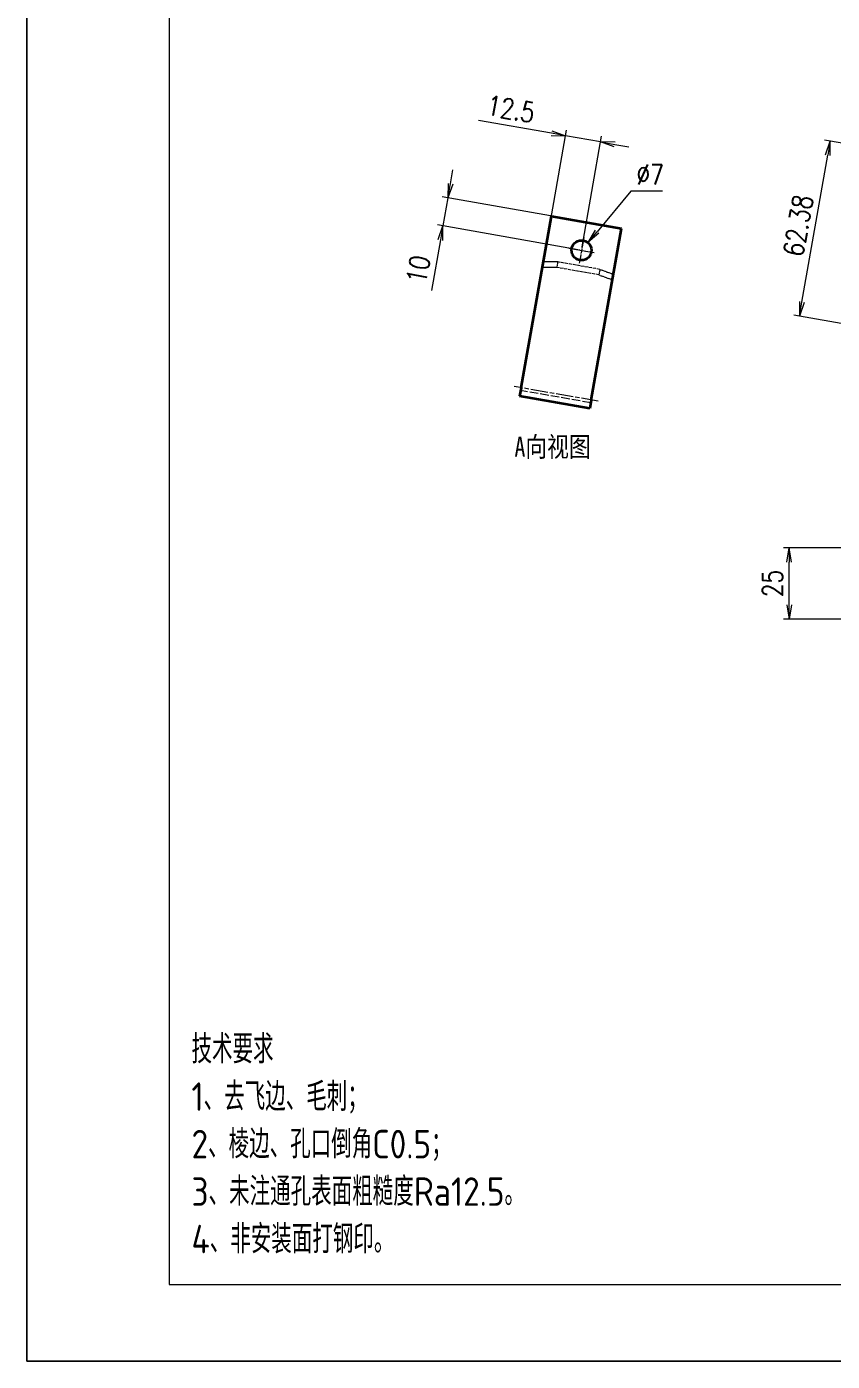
# Model space of a CAD drawing. Header units: inches. Extents: x 269 to 10986, y 1043 to 4337.
# Drawn here: x 743.9 to 1026.6, y 2402.5 to 2871.1 of the extents above; entities that cross this region are included whole.
import ezdxf

# ---------------------------------------------------------------- set-up
doc = ezdxf.new("R2010")
doc.units = ezdxf.units.IN
doc.header["$MEASUREMENT"] = 0
doc.linetypes.add('AM_ISO02W050x2', pattern=[3.75, 3, -0.75])
doc.linetypes.add('AM_ISO08W050x2', pattern=[9, 6, -0.75, 1.5, -0.75])
for name, color, linetype, lineweight in [('中心线', 2, 'AM_ISO08W050x2', 18), ('图框', 7, 'Continuous', 18), ('标注线', 3, 'Continuous', 18), ('粗实线', 7, 'Continuous', 35), ('虚线', 1, 'AM_ISO02W050x2', 18)]:
    doc.layers.add(name, color=color, linetype=linetype, lineweight=lineweight)
doc.layers.add('打印', color=7, linetype='Continuous', lineweight=15, plot=False)
doc.layers.add('打印-禁用', color=7, linetype='Continuous', lineweight=15, plot=False)
doc.styles.add('DIM', font='romans.shx', dxfattribs={"width": 0.8, "bigfont": 'bigfont.shx'})
doc.styles.add('机械长仿宋', font='gbenor.shx', dxfattribs={"height": 1, "bigfont": 'gbcbig.shx'})
doc.dimstyles.new('XR 1-2$0', dxfattribs={"dimscale": 2, "dimtxt": 3.5, "dimasz": 2.5, "dimexe": 1, "dimexo": 0.625, "dimgap": 1.2, "dimtad": 1, "dimdsep": 46, "dimtxsty": 'DIM', "dimblk": 'OPEN', "dimcen": 0, "dimclrd": 8, "dimclre": 8, "dimclrt": 2, "dimazin": 2, "dimtfac": 0.5, "dimtmove": 0, "dimatfit": 3, "dimldrblk": 'OPEN', "dimfxl": 0, "dimtolj": 2, "dimlwd": 13, "dimlwe": 13, "dimarcsym": 0})
doc.dimstyles.new('XR 1-2$3', dxfattribs={"dimscale": 2, "dimtxt": 3.5, "dimasz": 2.5, "dimexe": 1, "dimexo": 0.625, "dimgap": 1.2, "dimtad": 1, "dimtoh": 1, "dimdsep": 46, "dimtxsty": 'DIM', "dimblk": 'OPEN', "dimcen": 0, "dimclrd": 8, "dimclre": 8, "dimclrt": 2, "dimazin": 2, "dimtfac": 0.5, "dimtofl": 0, "dimtmove": 0, "dimatfit": 3, "dimldrblk": 'OPEN', "dimfxl": 0, "dimtolj": 2, "dimlwd": 18, "dimlwe": 18, "dimarcsym": 0})

# ---------------------------------------------------------------- blocks, each defined once
blk = doc.blocks.new('GZDEH零件A3图框V01版')
at = {"layer": '图框', "linetype": 'Continuous'}
for p, q in [((2882.49, -1554.46), (2882.49, -1832.96)), ((2882.49, -1832.96), (3272.49, -1832.96))]:
    blk.add_line(p, q, dxfattribs=at)
at = {"layer": '打印-禁用', "linetype": 'Continuous'}
for p, q in [((2857.49, -1549.46), (2857.49, -1846.46)), ((2857.49, -1846.46), (3277.49, -1846.46))]:
    blk.add_line(p, q, dxfattribs=at)
blk = doc.blocks.new('DEH A3')
at = {"layer": '图框'}
blk.add_blockref('GZDEH零件A3图框V01版', (-2857.49, 1846.46), dxfattribs=at)
blk = doc.blocks.new('_Open')
at = {"color": 0, "linetype": 'ByBlock', "lineweight": -2}
for p, q in [((-1, 0.167), (0, 0)), ((-1, -0.167), (0, 0)), ((0, 0), (-1, 0))]:
    blk.add_line(p, q, dxfattribs=at)
blk = doc.blocks.new('*D267')
at = {"layer": 'Defpoints', "color": 0, "transparency": 16777216}
for p in [(1011.52, 2688.07), (1033.08, 2688.07), (1033.08, 2663.07)]:
    blk.add_point(p, dxfattribs=at)
at = {"layer": '标注线', "color": 8, "lineweight": 13, "transparency": 16777216}
for p, q in [((1031.83, 2688.07), (1009.52, 2688.07)), ((1011.52, 2668.07), (1011.52, 2683.07)), ((1031.83, 2663.07), (1009.52, 2663.07))]:
    blk.add_line(p, q, dxfattribs=at)
at = {"layer": '标注线', "color": 8, "lineweight": 13, "transparency": 16777216, "xscale": 5, "yscale": 5, "zscale": 5}
for p, rotation in [((1011.52, 2688.07), 90), ((1011.52, 2663.07), 270)]:
    blk.add_blockref('_Open', p, dxfattribs=dict(at, rotation=rotation))
at = {"layer": '标注线', "color": 2, "transparency": 16777216, "insert": (1005.62, 2675.57), "char_height": 7, "attachment_point": 5, "rotation": 90, "style": 'DIM'}
blk.add_mtext('\\A2;25', dxfattribs=at)
blk = doc.blocks.new('*D268')
at = {"layer": 'Defpoints', "color": 0, "transparency": 16777216}
for p in [(933.02, 2832.81), (926.31, 2794.74), (938.62, 2792.57)]:
    blk.add_point(p, dxfattribs=at)
at = {"layer": '标注线', "color": 8, "lineweight": 13, "transparency": 16777216}
for p, q in [((928.1, 2833.68), (902.43, 2838.2)), ((926.53, 2795.97), (933.37, 2834.78)), ((945.33, 2830.64), (933.02, 2832.81)), ((938.84, 2793.8), (945.68, 2832.61)), ((950.26, 2829.77), (955.18, 2828.9))]:
    blk.add_line(p, q, dxfattribs=at)
at = {"layer": '标注线', "color": 8, "lineweight": 13, "transparency": 16777216, "xscale": 5, "yscale": 5, "zscale": 5}
for p, rotation in [((933.02, 2832.81), 350.0000000031557), ((945.33, 2830.64), 170.0000000031557)]:
    blk.add_blockref('_Open', p, dxfattribs=dict(at, rotation=rotation))
at = {"layer": '标注线', "color": 2, "transparency": 16777216, "insert": (913.82, 2842.18), "char_height": 7, "attachment_point": 5, "rotation": 350, "style": 'DIM'}
blk.add_mtext('\\A2;12.5', dxfattribs=at)
blk = doc.blocks.new('*D269')
at = {"layer": 'Defpoints', "color": 0, "transparency": 16777216}
for p in [(891.74, 2810.99), (940.36, 2802.42), (938.62, 2792.57)]:
    blk.add_point(p, dxfattribs=at)
at = {"layer": '标注线', "color": 8, "lineweight": 13, "transparency": 16777216}
for p, q in [((892.61, 2815.92), (893.48, 2820.84)), ((939.12, 2802.64), (889.77, 2811.34)), ((891.74, 2810.99), (890.01, 2801.14)), ((937.39, 2792.79), (888.04, 2801.49)), ((889.14, 2796.22), (886, 2778.43))]:
    blk.add_line(p, q, dxfattribs=at)
at = {"layer": '标注线', "color": 8, "lineweight": 13, "transparency": 16777216, "xscale": 5, "yscale": 5, "zscale": 5}
for p, rotation in [((891.74, 2810.99), 259.999912576971), ((890.01, 2801.14), 79.99991257697098)]:
    blk.add_blockref('_Open', p, dxfattribs=dict(at, rotation=rotation))
at = {"layer": '标注线', "color": 2, "transparency": 16777216, "insert": (881.32, 2785.89), "char_height": 7, "attachment_point": 5, "rotation": 79.9999, "style": 'DIM'}
blk.add_mtext('\\A2;10', dxfattribs=at)
blk = doc.blocks.new('*D270')
at = {"layer": 'Defpoints', "color": 0, "transparency": 16777216}
for p in [(940.86, 2795.26), (936.38, 2789.88)]:
    blk.add_point(p, dxfattribs=at)
at = {"layer": '标注线', "color": 8, "lineweight": 18, "transparency": 16777216}
for p, q in [((955.89, 2813.33), (944.06, 2799.11)), ((967.09, 2813.33), (955.89, 2813.33))]:
    blk.add_line(p, q, dxfattribs=at)
at = {"layer": '标注线', "color": 8, "lineweight": 18, "transparency": 16777216, "xscale": 5, "yscale": 5, "zscale": 5, "rotation": 230.2357697248374}
blk.add_blockref('_Open', (940.86, 2795.26), dxfattribs=at)
at = {"layer": '标注线', "color": 2, "transparency": 16777216, "insert": (962.69, 2819.23), "char_height": 7, "attachment_point": 5, "style": 'DIM'}
blk.add_mtext('\\A2;∅7', dxfattribs=at)
blk = doc.blocks.new('*D328')
at = {"layer": 'Defpoints', "color": 0, "transparency": 16777216}
for p in [(1025.89, 2830.93), (1045.72, 2827.43), (1034.89, 2766)]:
    blk.add_point(p, dxfattribs=at)
at = {"layer": '标注线', "color": 8, "lineweight": 13, "transparency": 16777216}
for p, q in [((1044.49, 2827.65), (1023.92, 2831.27)), ((1015.92, 2774.42), (1025.02, 2826)), ((1033.66, 2766.22), (1013.09, 2769.85))]:
    blk.add_line(p, q, dxfattribs=at)
at = {"layer": '标注线', "color": 8, "lineweight": 13, "transparency": 16777216, "xscale": 5, "yscale": 5, "zscale": 5}
for p, rotation in [((1025.89, 2830.93), 80.0000000004121), ((1015.06, 2769.5), 260.0000000004121)]:
    blk.add_blockref('_Open', p, dxfattribs=dict(at, rotation=rotation))
at = {"layer": '标注线', "color": 2, "transparency": 16777216, "insert": (1014.66, 2801.24), "char_height": 7, "attachment_point": 5, "rotation": 80, "style": 'DIM'}
blk.add_mtext('\\A2;62.38', dxfattribs=at)

msp = doc.modelspace()

# ---------------------------------------------------------------- linework, layer by layer
at = {"layer": '中心线', "ltscale": 0.2275}
msp.add_line((934.138, 2793.361), (943.1, 2791.781), dxfattribs=at)
at = {"layer": '中心线', "ltscale": 0.227499}
msp.add_line((939.409, 2797.052), (937.829, 2788.09), dxfattribs=at)
at = {"layer": '中心线'}
msp.add_line((944.504, 2739.561), (914.959, 2744.77), dxfattribs=at)
at = {"layer": '打印'}
msp.add_lwpolyline([(743.931, 2996.472), (1583.931, 2996.472), (1583.931, 2402.472), (743.931, 2402.472)], close=True, dxfattribs=at)
at = {"layer": '粗实线'}
for p, q in [((917.421, 2744.336), (928.046, 2804.59)), ((928.046, 2804.59), (952.666, 2800.249)), ((942.042, 2739.995), (952.666, 2800.249)), ((941.521, 2737.04), (916.9, 2741.382))]:
    msp.add_line(p, q, dxfattribs=at)
at = {"layer": '粗实线', "ltscale": 0.075}
for p, q in [((917.421, 2744.336), (916.9, 2741.382)), ((942.042, 2739.995), (941.521, 2737.04))]:
    msp.add_line(p, q, dxfattribs=at)
at = {"layer": '粗实线'}
msp.add_circle((938.619, 2792.571), 3.5, dxfattribs=at)
at = {"layer": '虚线', "ltscale": 0.126871}
for p, q in [((930.284, 2788.489), (925.209, 2788.502)), ((929.942, 2786.549), (924.867, 2786.562)), ((944.714, 2783.944), (949.487, 2782.221)), ((945.056, 2785.884), (949.829, 2784.161))]:
    msp.add_line(p, q, dxfattribs=at)
at = {"layer": '虚线', "ltscale": 0.04924}
for p, q in [((930.284, 2788.489), (929.942, 2786.549)), ((945.056, 2785.884), (944.714, 2783.944))]:
    msp.add_line(p, q, dxfattribs=at)
at = {"layer": '虚线', "ltscale": 0.375}
for p, q in [((945.056, 2785.884), (930.284, 2788.489)), ((944.714, 2783.944), (929.942, 2786.549))]:
    msp.add_line(p, q, dxfattribs=at)
at = {"layer": '虚线'}
msp.add_line((941.868, 2739.01), (917.248, 2743.351), dxfattribs=at)

# ---------------------------------------------------------------- block references
at = {"layer": '图框', "xscale": 2, "yscale": 2, "zscale": 2}
msp.add_blockref('DEH A3', (743.931, 2402.472), dxfattribs=at)

# ---------------------------------------------------------------- texts
at = {"layer": '标注线', "insert": (915.102, 2727.098), "char_height": 7, "width": 27.82958, "attachment_point": 1, "style": 'DIM'}
msp.add_mtext('{\\fSimSun|b0|i0|c134|p2;A向视图}', dxfattribs=at)
at = {"layer": '标注线', "color": 2, "insert": (801.757, 2440.334), "char_height": 10, "width": 229.64922, "attachment_point": 7, "style": '机械长仿宋'}
msp.add_mtext('\\A2;技术要求\\P1、去飞边、毛刺；\\P2、棱边、孔口倒角C0.5；\\P3、未注通孔表面粗糙度Ra12.5。\\P4、非安装面打钢印。', dxfattribs=at)

# ---------------------------------------------------------------- dimensions: what is measured, and where the dimension line sits
at = {"layer": '标注线'}
for p1, p2, distance, picture, middle in [((938.619, 2792.571), (926.309, 2794.742), -38.653, '*D268', (913.824, 2842.184)), ((1034.886, 2766.002), (1045.718, 2827.43), 20.136, '*D328', (1014.662, 2801.237))]:
    dim = msp.add_aligned_dim(p1=p1, p2=p2, distance=distance, dimstyle='XR 1-2$0', dxfattribs=at)
    dim.commit()
    dim.dimension.update_dxf_attribs({"geometry": picture, "text_midpoint": middle})
dim = msp.add_diameter_dim_2p(p1=(936.381, 2789.881), p2=(940.858, 2795.262), dimstyle='XR 1-2$3', dxfattribs=at)
dim.commit()
dim.dimension.update_dxf_attribs({"geometry": '*D270', "text_midpoint": (962.69, 2813.327), "dimtype": 163})
dim = msp.add_linear_dim(base=(891.742, 2810.991), p1=(938.619, 2792.571), p2=(940.356, 2802.419), angle=79.99991, dimstyle='XR 1-2$0', dxfattribs=at)
dim.commit()
dim.dimension.update_dxf_attribs({"geometry": '*D269', "text_midpoint": (887.135, 2784.861), "dimtype": 161})
dim = msp.add_linear_dim(base=(1011.523, 2688.075), p1=(1033.078, 2663.075), p2=(1033.078, 2688.075), angle=90, dimstyle='XR 1-2$0', dxfattribs=at)
dim.commit()
dim.dimension.update_dxf_attribs({"geometry": '*D267', "text_midpoint": (1005.623, 2675.575)})

doc.saveas('drawing.dxf')
